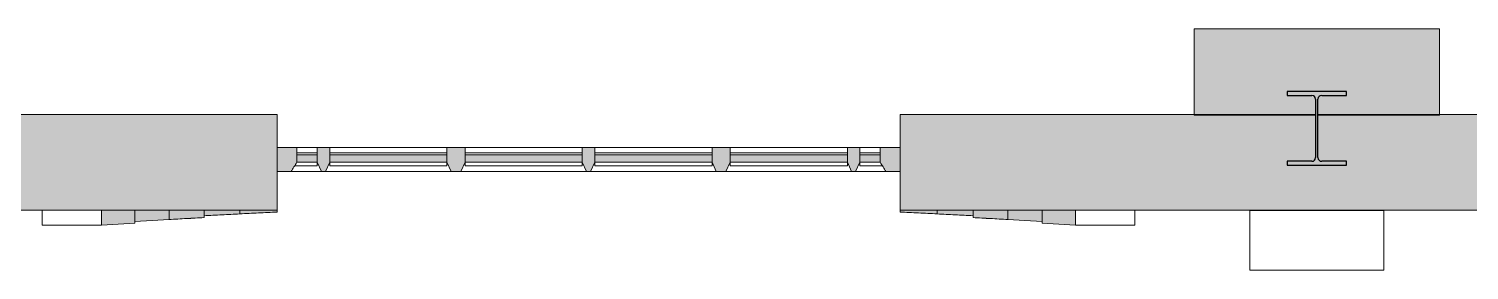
# Model space of a CAD drawing. Header units: inches. Extents: x -3598 to -1628, y -3458 to -206.
# Drawn here: x -2197.7 to -2003.9, y -3457.7 to -3425.3 of the extents above; entities that cross this region are included whole.
import ezdxf

# ---------------------------------------------------------------- set-up
doc = ezdxf.new("R2010")
doc.units = ezdxf.units.IN
doc.header["$MEASUREMENT"] = 0
for name, color, linetype, lineweight in [('A-GENM', 13, 'Continuous', 9), ('A-GLAZ-CURT', 52, 'Continuous', 13), ('A-GLAZ-CWMG', 51, 'Continuous', 13), ('A-WALL', 113, 'Continuous', 13), ('A-WALL-PATT', 111, 'Continuous', 13), ('I-WALL', 2, 'Continuous', 13), ('S-COLS', 52, 'Continuous', 13)]:
    doc.layers.add(name, color=color, linetype=linetype, lineweight=lineweight)

# ---------------------------------------------------------------- blocks, each defined once
blk = doc.blocks.new('_STL - Column - W Shape - 2017v1 - W10x39-1327149-MEZZANINE - CAD')
at = {"layer": 'S-COLS'}
blk.add_hatch(color=130, dxfattribs=at).paths.add_polyline_path([(-4, -4.96), (3.99, -4.96), (3.99, -4.43), (0.66, -4.43), (0.31, -4.28), (0.16, -3.93), (0.16, 3.93), (0.31, 4.28), (0.66, 4.43), (3.99, 4.43), (3.99, 4.96), (-4, 4.96), (-4, 4.43), (-0.66, 4.43), (-0.31, 4.28), (-0.16, 3.93), (-0.16, -3.93), (-0.31, -4.28), (-0.66, -4.43), (-4, -4.43)], flags=0)
at = {"layer": 'S-COLS', "color": 253, "lineweight": 25}
for p, q in [((3.99, 4.96), (-4, 4.96)), ((-4, 4.96), (-4, 4.43)), ((-4, 4.43), (-0.66, 4.43)), ((-0.16, 3.93), (-0.16, -3.93)), ((0.16, -3.93), (0.16, 3.93)), ((0.66, 4.43), (3.99, 4.43)), ((3.99, 4.43), (3.99, 4.96)), ((-0.66, -4.43), (-4, -4.43)), ((-4, -4.43), (-4, -4.96)), ((-4, -4.96), (3.99, -4.96)), ((3.99, -4.43), (0.66, -4.43)), ((3.99, -4.96), (3.99, -4.43))]:
    blk.add_line(p, q, dxfattribs=at)
for centre, start, end in [((-0.66, 3.93), 0, 90), ((0.66, 3.93), 90, 180), ((-0.66, -3.93), 270, 0), ((0.66, -3.93), 180, 270)]:
    blk.add_arc(centre, 0.5, start, end, dxfattribs=at)
blk = doc.blocks.new('15830016-STRUCT_MARTINEZ-MOORE_CENTRAL_v2018_rvt-1-MEZZANINE - CAD')
at = {"color": 250, "lineweight": 13}
blk.add_blockref('_STL - Column - W Shape - 2017v1 - W10x39-1327149-MEZZANINE - CAD', (-2024.4, -3438.64), dxfattribs=at)
blk = doc.blocks.new('ws71 - ws1-474054-MEZZANINE - CAD')
at = {"layer": 'A-WALL', "lineweight": 20}
h = blk.add_hatch(color=10, dxfattribs=at)
h.paths.add_polyline_path([(-2056.85, -3451.64), (-2056.85, -3449.64), (-2061.37, -3449.64), (-2061.37, -3451.39), (-2059.11, -3451.52)], flags=0)
h.paths.add_polyline_path([(-2187.94, -3451.64), (-2183.43, -3451.39), (-2183.43, -3449.64), (-2187.94, -3449.64)], flags=0)
h = blk.add_hatch(color=10, dxfattribs=at)
h.paths.add_polyline_path([(-2061.37, -3451.14), (-2061.37, -3449.64), (-2065.96, -3449.64), (-2065.96, -3450.89), (-2063.67, -3451.02)], flags=0)
h.paths.add_polyline_path([(-2183.43, -3451.14), (-2178.83, -3450.89), (-2178.83, -3449.64), (-2183.43, -3449.64)], flags=0)
h = blk.add_hatch(color=10, dxfattribs=at)
h.paths.add_polyline_path([(-2065.96, -3450.89), (-2065.96, -3449.64), (-2070.66, -3449.64), (-2070.66, -3450.64), (-2068.31, -3450.76)], flags=0)
h.paths.add_polyline_path([(-2178.83, -3450.89), (-2174.13, -3450.64), (-2174.13, -3449.64), (-2178.83, -3449.64)], flags=0)
h = blk.add_hatch(color=10, dxfattribs=at)
h.paths.add_polyline_path([(-2070.66, -3450.39), (-2070.66, -3449.64), (-2075.48, -3449.64), (-2075.48, -3450.14), (-2073.07, -3450.26)], flags=0)
h.paths.add_polyline_path([(-2174.13, -3450.39), (-2169.31, -3450.14), (-2169.31, -3449.64), (-2174.13, -3449.64)], flags=0)
h = blk.add_hatch(color=10, dxfattribs=at)
h.paths.add_polyline_path([(-2075.48, -3450.14), (-2075.48, -3449.64), (-2080.48, -3449.64), (-2080.48, -3449.89), (-2077.98, -3450.01)], flags=0)
h.paths.add_polyline_path([(-2169.31, -3450.14), (-2164.31, -3449.89), (-2164.31, -3449.64), (-2169.31, -3449.64)], flags=0)
for p, q in [((-2195.9, -3450.77), (-2195.9, -3449.64)), ((-2195.9, -3449.64), (-2195.9, -3451.64)), ((-2195.9, -3451.64), (-2195.9, -3449.64)), ((-2183.43, -3449.64), (-2187.94, -3449.64)), ((-2187.94, -3449.64), (-2187.94, -3451.64)), ((-2183.43, -3451.14), (-2183.43, -3449.64)), ((-2178.83, -3449.64), (-2183.43, -3449.64)), ((-2183.43, -3449.64), (-2183.43, -3451.14)), ((-2178.83, -3450.89), (-2178.83, -3449.64)), ((-2174.13, -3449.64), (-2178.83, -3449.64)), ((-2178.83, -3449.64), (-2178.83, -3450.89)), ((-2174.13, -3450.64), (-2174.13, -3449.64)), ((-2169.31, -3449.64), (-2174.13, -3449.64)), ((-2174.13, -3449.64), (-2174.13, -3450.39)), ((-2169.31, -3450.14), (-2169.31, -3449.64)), ((-2164.31, -3449.64), (-2169.31, -3449.64)), ((-2169.31, -3449.64), (-2169.31, -3450.14)), ((-2164.31, -3449.89), (-2164.31, -3449.64)), ((-2080.48, -3449.64), (-2080.48, -3449.89)), ((-2075.48, -3449.64), (-2080.48, -3449.64)), ((-2075.48, -3449.64), (-2075.48, -3450.14)), ((-2070.66, -3449.64), (-2075.48, -3449.64)), ((-2075.48, -3450.14), (-2075.48, -3449.64)), ((-2070.66, -3449.64), (-2070.66, -3450.64)), ((-2065.96, -3449.64), (-2070.66, -3449.64)), ((-2070.66, -3450.39), (-2070.66, -3449.64)), ((-2065.96, -3449.64), (-2065.96, -3450.89)), ((-2061.37, -3449.64), (-2065.96, -3449.64)), ((-2065.96, -3450.89), (-2065.96, -3449.64)), ((-2061.37, -3449.64), (-2061.37, -3451.14)), ((-2056.85, -3449.64), (-2061.37, -3449.64)), ((-2061.37, -3451.14), (-2061.37, -3449.64)), ((-2056.85, -3451.64), (-2056.85, -3449.64)), ((-2048.9, -3449.64), (-2048.9, -3450.77)), ((-2048.9, -3451.64), (-2048.9, -3449.64)), ((-2048.9, -3449.64), (-2048.9, -3451.64)), ((-2195.9, -3451.64), (-2187.94, -3451.64)), ((-2183.43, -3451.39), (-2183.43, -3451.14)), ((-2175.9, -3450.77), (-2176.48, -3450.77)), ((-2068.31, -3450.77), (-2068.9, -3450.77)), ((-2061.37, -3451.14), (-2061.37, -3451.39)), ((-2056.85, -3451.64), (-2048.9, -3451.64))]:
    blk.add_line(p, q, dxfattribs=at)
at = {"layer": 'A-WALL', "lineweight": 20, "flags": 128}
for points in [[(-2187.94, -3451.64), (-2185.68, -3451.52), (-2183.43, -3451.39)], [(-2183.43, -3451.14), (-2181.13, -3451.02), (-2178.83, -3450.89)], [(-2065.96, -3450.89), (-2063.67, -3451.02), (-2061.37, -3451.14)], [(-2061.37, -3451.39), (-2059.11, -3451.52), (-2056.85, -3451.64)]]:
    blk.add_lwpolyline(points, dxfattribs=at)
at = {"layer": 'A-WALL', "lineweight": 20}
for points in [[(-2178.83, -3450.89), (-2178.04, -3450.85), (-2176.48, -3450.76), (-2174.91, -3450.68), (-2174.13, -3450.64)], [(-2174.13, -3450.39), (-2173.33, -3450.35), (-2171.72, -3450.26), (-2170.11, -3450.18), (-2169.31, -3450.14)], [(-2169.31, -3450.14), (-2168.47, -3450.1), (-2166.81, -3450.01), (-2165.14, -3449.93), (-2164.31, -3449.89)], [(-2080.48, -3449.89), (-2079.65, -3449.93), (-2077.99, -3450.01), (-2076.32, -3450.1), (-2075.48, -3450.14)], [(-2075.48, -3450.14), (-2074.68, -3450.18), (-2073.07, -3450.26), (-2071.46, -3450.35), (-2070.66, -3450.39)], [(-2070.66, -3450.64), (-2069.88, -3450.68), (-2068.31, -3450.76), (-2066.75, -3450.85), (-2065.96, -3450.89)]]:
    blk.add_open_spline(points, degree=3, dxfattribs=at)
blk = doc.blocks.new('System Panel - Winco Glass-383912-MEZZANINE - CAD')
at = {"layer": 'A-GLAZ-CURT', "lineweight": 9}
blk.add_hatch(color=90, dxfattribs=at).paths.add_polyline_path([(4.78, 0), (4.78, 1), (2.05, 1), (2.05, 0), (4.16, 0)], flags=0)
at = {"layer": 'A-GLAZ-CURT', "lineweight": 20}
for p, q in [((4.78, 1), (2.05, 1)), ((2.05, 1), (2.05, 0)), ((2.05, 0), (4.78, 0)), ((4.78, 0), (4.78, 1))]:
    blk.add_line(p, q, dxfattribs=at)
blk = doc.blocks.new('System Panel - Winco Glass-383913-MEZZANINE - CAD')
at = {"layer": 'A-GLAZ-CURT', "lineweight": 9}
blk.add_hatch(color=90, dxfattribs=at).paths.add_polyline_path([(7.89, 0), (7.89, 1), (-7.89, 1), (-7.89, 0)], flags=0)
at = {"layer": 'A-GLAZ-CURT', "lineweight": 20}
for p, q in [((7.89, 1), (-7.89, 1)), ((-7.89, 1), (-7.89, 0)), ((-7.89, 0), (7.89, 0)), ((7.89, 0), (7.89, 1))]:
    blk.add_line(p, q, dxfattribs=at)
blk = doc.blocks.new('System Panel - Winco Glass-383914-MEZZANINE - CAD')
at = {"layer": 'A-GLAZ-CURT', "lineweight": 9}
blk.add_hatch(color=90, dxfattribs=at).paths.add_polyline_path([(7.89, 0), (7.89, 1), (-7.89, 1), (-7.89, 0)], flags=0)
at = {"layer": 'A-GLAZ-CURT', "lineweight": 20}
for p, q in [((7.89, 1), (-7.89, 1)), ((-7.89, 1), (-7.89, 0)), ((-7.89, 0), (7.89, 0)), ((7.89, 0), (7.89, 1))]:
    blk.add_line(p, q, dxfattribs=at)
blk = doc.blocks.new('System Panel - Winco Glass-383919-MEZZANINE - CAD')
at = {"layer": 'A-GLAZ-CURT', "lineweight": 9}
blk.add_hatch(color=90, dxfattribs=at).paths.add_polyline_path([(7.89, 0), (7.89, 1), (-7.89, 1), (-7.89, 0), (5.29, 0)], flags=0)
at = {"layer": 'A-GLAZ-CURT', "lineweight": 20}
for p, q in [((7.89, 1), (-7.89, 1)), ((-7.89, 1), (-7.89, 0)), ((-7.89, 0), (7.89, 0)), ((7.89, 0), (7.89, 1))]:
    blk.add_line(p, q, dxfattribs=at)
blk = doc.blocks.new('System Panel - Winco Glass-383920-MEZZANINE - CAD')
at = {"layer": 'A-GLAZ-CURT', "lineweight": 9}
blk.add_hatch(color=90, dxfattribs=at).paths.add_polyline_path([(7.89, 0), (7.89, 1), (-7.89, 1), (-7.89, 0), (0.6, 0)], flags=0)
at = {"layer": 'A-GLAZ-CURT', "lineweight": 20}
for p, q in [((7.89, 1), (-7.89, 1)), ((-7.89, 1), (-7.89, 0)), ((-7.89, 0), (7.89, 0)), ((7.89, 0), (7.89, 1))]:
    blk.add_line(p, q, dxfattribs=at)
blk = doc.blocks.new('System Panel - Winco Glass-383922-MEZZANINE - CAD')
at = {"layer": 'A-GLAZ-CURT', "lineweight": 9}
blk.add_hatch(color=90, dxfattribs=at).paths.add_polyline_path([(-2.05, 0), (-2.05, 1), (-4.78, 1), (-4.78, 0)], flags=0)
at = {"layer": 'A-GLAZ-CURT', "lineweight": 20}
for p, q in [((-2.05, 1), (-4.78, 1)), ((-4.78, 1), (-4.78, 0)), ((-4.78, 0), (-2.05, 0)), ((-2.05, 0), (-2.05, 1))]:
    blk.add_line(p, q, dxfattribs=at)
blk = doc.blocks.new('Rectangular Mullion - Winco Accent Full-Large-383925-MEZZANINE - CAD')
at = {"layer": 'A-GLAZ-CWMG', "lineweight": 9}
blk.add_hatch(color=90, dxfattribs=at).paths.add_polyline_path([(0.64, 1.25), (1.22, 0), (1.22, -2), (-1.22, -2), (-1.22, 0), (-0.64, 1.25)], flags=0)
at = {"layer": 'A-GLAZ-CWMG', "lineweight": 20}
for p, q in [((-1.22, 0), (-0.64, 1.25)), ((-1.22, -2), (-1.22, 0)), ((-0.64, 1.25), (0.64, 1.25)), ((0.64, 1.25), (1.22, 0)), ((1.22, 0), (1.22, -2)), ((1.22, -2), (-1.22, -2))]:
    blk.add_line(p, q, dxfattribs=at)
blk = doc.blocks.new('Rectangular Mullion - Winco Accent Full-Large-383929-MEZZANINE - CAD')
at = {"layer": 'A-GLAZ-CWMG', "lineweight": 9}
blk.add_hatch(color=90, dxfattribs=at).paths.add_polyline_path([(0.64, 1.25), (1.22, 0), (1.22, -2), (-1.22, -2), (-1.22, 0), (-0.64, 1.25)], flags=0)
at = {"layer": 'A-GLAZ-CWMG', "lineweight": 20}
for p, q in [((-1.22, 0), (-0.64, 1.25)), ((-1.22, -2), (-1.22, 0)), ((-0.64, 1.25), (0.64, 1.25)), ((0.64, 1.25), (1.22, 0)), ((1.22, 0), (1.22, -2)), ((1.22, -2), (-1.22, -2))]:
    blk.add_line(p, q, dxfattribs=at)
blk = doc.blocks.new('Rectangular Mullion - Winco Accent Full-383932-MEZZANINE - CAD')
at = {"layer": 'A-GLAZ-CWMG', "lineweight": 9}
blk.add_hatch(color=90, dxfattribs=at).paths.add_polyline_path([(-0.26, 1.25), (0.26, 1.25), (0.84, 0), (0.84, -2), (-0.84, -2), (-0.84, 0)], flags=0)
at = {"layer": 'A-GLAZ-CWMG', "lineweight": 20}
for p, q in [((-0.84, 0), (-0.26, 1.25)), ((-0.84, -2), (-0.84, 0)), ((-0.26, 1.25), (0.26, 1.25)), ((0.26, 1.25), (0.84, 0)), ((0.84, 0), (0.84, -2)), ((0.84, -2), (-0.84, -2))]:
    blk.add_line(p, q, dxfattribs=at)
blk = doc.blocks.new('Rectangular Mullion - Winco Accent Full-383936-MEZZANINE - CAD')
at = {"layer": 'A-GLAZ-CWMG', "lineweight": 9}
blk.add_hatch(color=90, dxfattribs=at).paths.add_polyline_path([(-0.26, 1.25), (0.26, 1.25), (0.84, 0), (0.84, -2), (-0.84, -2), (-0.84, 0)], flags=0)
at = {"layer": 'A-GLAZ-CWMG', "lineweight": 20}
for p, q in [((-0.84, 0), (-0.26, 1.25)), ((-0.84, -2), (-0.84, 0)), ((-0.26, 1.25), (0.26, 1.25)), ((0.26, 1.25), (0.84, 0)), ((0.84, 0), (0.84, -2)), ((0.84, -2), (-0.84, -2))]:
    blk.add_line(p, q, dxfattribs=at)
blk = doc.blocks.new('Rectangular Mullion - Winco Accent Full-383937-MEZZANINE - CAD')
at = {"layer": 'A-GLAZ-CWMG', "lineweight": 9}
blk.add_hatch(color=90, dxfattribs=at).paths.add_polyline_path([(-0.26, 1.25), (0.26, 1.25), (0.84, 0), (0.84, -2), (-0.84, -2), (-0.84, 0)], flags=0)
at = {"layer": 'A-GLAZ-CWMG', "lineweight": 20}
for p, q in [((-0.84, 0), (-0.26, 1.25)), ((-0.84, -2), (-0.84, 0)), ((-0.26, 1.25), (0.26, 1.25)), ((0.26, 1.25), (0.84, 0)), ((0.84, 0), (0.84, -2)), ((0.84, -2), (-0.84, -2))]:
    blk.add_line(p, q, dxfattribs=at)
blk = doc.blocks.new('Rectangular Mullion - Winco Accent Full-Large-383938-MEZZANINE - CAD')
at = {"layer": 'A-GLAZ-CWMG', "lineweight": 9}
for p, q in [((-3259.15, -953.32), (-3261.89, -953.32)), ((-3262.47, -956.57), (-3258.39, -956.57))]:
    blk.add_line(p, q, dxfattribs=at)
blk = doc.blocks.new('Rectangular Mullion - Winco Accent Full-Large-383939-MEZZANINE - CAD')
at = {"layer": 'A-GLAZ-CWMG', "lineweight": 9}
for p, q in [((-3281.78, -953.32), (-3297.55, -953.32)), ((-3298.13, -956.57), (-3281.2, -956.57))]:
    blk.add_line(p, q, dxfattribs=at)
blk = doc.blocks.new('Rectangular Mullion - Winco Accent Full-Large-V14-MEZZANINE - CAD')
at = {"layer": 'A-GLAZ-CWMG', "lineweight": 9}
for p, q in [((-3299.24, -953.32), (-3315.01, -953.32)), ((-3315.59, -956.57), (-3298.66, -956.57))]:
    blk.add_line(p, q, dxfattribs=at)
blk = doc.blocks.new('Rectangular Mullion - Winco Accent Full-Large-383940-MEZZANINE - CAD')
at = {"layer": 'A-GLAZ-CWMG', "lineweight": 9}
for p, q in [((-3334.91, -953.32), (-3337.64, -953.32)), ((-3338.4, -956.57), (-3334.32, -956.57))]:
    blk.add_line(p, q, dxfattribs=at)
blk = doc.blocks.new('Rectangular Mullion - Winco Accent Full_Left-Large-V127-MEZZANINE - CAD')
at = {"layer": 'A-GLAZ-CWMG', "lineweight": 9}
blk.add_hatch(color=90, dxfattribs=at).paths.add_polyline_path([(-2162.4, -3444.45), (-2161.64, -3443.2), (-2161.64, -3441.2), (-2164.31, -3441.2), (-2164.31, -3444.45)], flags=0)
at = {"layer": 'A-GLAZ-CWMG', "lineweight": 20}
for p, q in [((-2161.64, -3441.2), (-2164.31, -3441.2)), ((-2164.31, -3441.2), (-2164.31, -3444.45)), ((-2161.64, -3443.2), (-2161.64, -3441.2)), ((-2164.31, -3444.45), (-2162.4, -3444.45))]:
    blk.add_line(p, q, dxfattribs=at)
blk.add_arc((-1807.29, -3659.76), 415.29, 148.5692, 148.7711, dxfattribs=at)
blk = doc.blocks.new('Rectangular Mullion - Winco Accent Full_Left-Large-V128-MEZZANINE - CAD')
at = {"layer": 'A-GLAZ-CWMG', "lineweight": 9}
blk.add_hatch(color=90, dxfattribs=at).paths.add_polyline_path([(-2080.98, -3444.45), (-2080.48, -3444.45), (-2080.48, -3441.2), (-2083.15, -3441.2), (-2083.15, -3443.2), (-2082.39, -3444.45)], flags=0)
at = {"layer": 'A-GLAZ-CWMG', "lineweight": 20}
for p, q in [((-2080.48, -3441.2), (-2083.15, -3441.2)), ((-2083.15, -3441.2), (-2083.15, -3443.2)), ((-2080.48, -3444.45), (-2080.48, -3441.2)), ((-2082.39, -3444.45), (-2080.48, -3444.45))]:
    blk.add_line(p, q, dxfattribs=at)
blk.add_arc((-2437.5, -3659.76), 415.29, 31.2289, 31.4308, dxfattribs=at)
blk = doc.blocks.new('Rectangular Mullion - Winco Accent Half-383962-MEZZANINE - CAD')
at = {"layer": 'A-GLAZ-CWMG', "lineweight": 9}
for p, q in [((-3259.15, -954.07), (-3261.89, -954.07)), ((-3261.89, -955.82), (-3261.89, -955.32)), ((-3261.89, -955.82), (-3258.84, -955.82))]:
    blk.add_line(p, q, dxfattribs=at)
blk = doc.blocks.new('Rectangular Mullion - Winco Accent Half-383963-MEZZANINE - CAD')
at = {"layer": 'A-GLAZ-CWMG', "lineweight": 9}
for p, q in [((-3281.78, -954.07), (-3297.55, -954.07)), ((-3297.55, -955.82), (-3297.55, -955.32)), ((-3281.78, -955.32), (-3281.78, -955.82)), ((-3297.55, -955.82), (-3281.78, -955.82))]:
    blk.add_line(p, q, dxfattribs=at)
blk = doc.blocks.new('Rectangular Mullion - Winco Accent Half-383964-MEZZANINE - CAD')
at = {"layer": 'A-GLAZ-CWMG', "lineweight": 9}
for p, q in [((-3334.91, -954.07), (-3337.64, -954.07)), ((-3334.91, -955.32), (-3334.91, -955.82)), ((-3337.95, -955.82), (-3334.91, -955.82))]:
    blk.add_line(p, q, dxfattribs=at)
blk = doc.blocks.new('Gutter Catch - Gutter Catch-3952350-MEZZANINE - CAD')
at = {"layer": 'A-GENM'}
for p, q in [((9, 14.5), (-9, 14.5)), ((-9, 14.5), (-9, 6.5)), ((9, 6.5), (9, 14.5)), ((-9, 6.5), (9, 6.5))]:
    blk.add_line(p, q, dxfattribs=at)
blk = doc.blocks.new('Down Spouts3 - Down Spouts-4005655-MEZZANINE - CAD')
at = {"layer": 'A-GENM'}
h = blk.add_hatch(color=90, dxfattribs=at)
h.paths.add_polyline_path([(-2022.4, -3449.7), (-2022.4, -3449.64), (-2026.4, -3449.64), (-2026.4, -3449.7), (-2026.33, -3449.7)], flags=0)
h.paths.add_polyline_path([(-3202.33, -3449.7), (-3198.4, -3449.7), (-3198.4, -3449.64), (-3202.4, -3449.64), (-3202.4, -3449.7)], flags=0)
h.paths.add_polyline_path([(-2614.4, -3449.7), (-2610.4, -3449.7), (-2610.4, -3449.64), (-2614.4, -3449.64)], flags=0)
for p, q in [((-2022.4, -3449.64), (-2026.4, -3449.64)), ((-2026.4, -3449.64), (-2026.4, -3449.7)), ((-2022.4, -3449.7), (-2022.4, -3449.64))]:
    blk.add_line(p, q, dxfattribs=at)

msp = doc.modelspace()

# ---------------------------------------------------------------- hatches: boundary and pattern name
at = {"layer": 'A-WALL-PATT', "lineweight": 20}
msp.add_hatch(color=10, dxfattribs=at).paths.add_polyline_path([(-2019.03, -3436.89), (-2007.9, -3436.89), (-2007.9, -3425.27), (-2040.9, -3425.27), (-2040.9, -3436.89), (-2024.56, -3436.89), (-2024.56, -3434.71), (-2024.7, -3434.36), (-2025.06, -3434.21), (-2028.39, -3434.21), (-2028.39, -3433.68), (-2020.4, -3433.68), (-2020.4, -3434.21), (-2023.74, -3434.21), (-2024.09, -3434.36), (-2024.24, -3434.71), (-2024.24, -3436.89), (-2020.4, -3436.89)], flags=0)
h = msp.add_hatch(color=10, dxfattribs=at)
h.paths.add_polyline_path([(-1647.32, -3449.64), (-1647.27, -3449.64), (-1647.27, -3441.89), (-1647.36, -3441.89), (-1647.36, -3436.77), (-1828.24, -3436.77), (-1828.24, -3441.82), (-1828.09, -3442.17), (-1827.74, -3442.32), (-1824.4, -3442.32), (-1824.4, -3442.85), (-1832.39, -3442.85), (-1832.39, -3442.32), (-1829.06, -3442.32), (-1828.7, -3442.17), (-1828.56, -3441.82), (-1828.56, -3436.77), (-1884.48, -3436.77), (-1884.48, -3449.64), (-1678.29, -3449.64)], flags=0)
h.paths.add_polyline_path([(-2235.87, -3449.64), (-2164.31, -3449.64), (-2164.31, -3436.77), (-2220.24, -3436.77), (-2220.24, -3442.57), (-2220.09, -3442.92), (-2219.74, -3443.07), (-2216.4, -3443.07), (-2216.4, -3443.6), (-2224.39, -3443.6), (-2224.39, -3443.07), (-2221.06, -3443.07), (-2220.7, -3442.92), (-2220.56, -3442.57), (-2220.56, -3436.77), (-2241.27, -3436.77), (-2241.27, -3449.64)], flags=0)
h.paths.add_polyline_path([(-2080.48, -3449.64), (-1968.31, -3449.64), (-1968.31, -3436.77), (-2024.24, -3436.77), (-2024.24, -3442.57), (-2024.09, -3442.92), (-2023.74, -3443.07), (-2020.4, -3443.07), (-2020.4, -3443.6), (-2028.39, -3443.6), (-2028.39, -3443.07), (-2025.06, -3443.07), (-2024.7, -3442.92), (-2024.56, -3442.57), (-2024.56, -3436.77), (-2080.48, -3436.77), (-2080.48, -3437.42)], flags=0)

# ---------------------------------------------------------------- linework, layer by layer
at = {"layer": 'A-WALL', "lineweight": 20}
for p, q in [((-2164.31, -3436.77), (-2220.24, -3436.77)), ((-2164.31, -3449.64), (-2164.31, -3436.77)), ((-2024.56, -3436.77), (-2080.48, -3436.77)), ((-2080.48, -3436.77), (-2080.48, -3449.64)), ((-1968.31, -3436.77), (-2024.24, -3436.77)), ((-2252.85, -3449.64), (-2187.94, -3449.64)), ((-2187.94, -3449.64), (-2183.43, -3449.64)), ((-2183.43, -3449.64), (-2174.13, -3449.64)), ((-2174.13, -3449.64), (-2169.31, -3449.64)), ((-2169.31, -3449.64), (-2164.31, -3449.64)), ((-2080.48, -3449.64), (-2075.48, -3449.64)), ((-2075.48, -3449.64), (-2070.66, -3449.64)), ((-2070.66, -3449.64), (-2061.37, -3449.64)), ((-2061.37, -3449.64), (-2056.85, -3449.64)), ((-2056.85, -3449.64), (-1991.94, -3449.64))]:
    msp.add_line(p, q, dxfattribs=at)
at = {"layer": 'I-WALL', "lineweight": 20}
for p, q in [((-2007.9, -3425.27), (-2040.9, -3425.27)), ((-2040.9, -3425.27), (-2040.9, -3436.89)), ((-2007.9, -3436.89), (-2007.9, -3425.27)), ((-2040.9, -3436.89), (-2024.56, -3436.89)), ((-2024.24, -3436.89), (-2007.9, -3436.89))]:
    msp.add_line(p, q, dxfattribs=at)

# ---------------------------------------------------------------- block references
at = {"lineweight": 5}
msp.add_blockref('15830016-STRUCT_MARTINEZ-MOORE_CENTRAL_v2018_rvt-1-MEZZANINE - CAD', (0, 0), dxfattribs=at)
at = {"layer": 'A-GENM'}
msp.add_blockref('Down Spouts3 - Down Spouts-4005655-MEZZANINE - CAD', (0, 0), dxfattribs=at)
at = {"layer": 'A-GENM', "rotation": 180}
msp.add_blockref('Gutter Catch - Gutter Catch-3952350-MEZZANINE - CAD', (-2024.4, -3443.2), dxfattribs=at)
at = {"layer": 'A-GLAZ-CURT', "lineweight": 9}
for name, p in [('System Panel - Winco Glass-383912-MEZZANINE - CAD', (-2163.69, -3443.2)), ('System Panel - Winco Glass-383919-MEZZANINE - CAD', (-2149.33, -3443.2)), ('System Panel - Winco Glass-383913-MEZZANINE - CAD', (-2131.12, -3443.2)), ('System Panel - Winco Glass-383920-MEZZANINE - CAD', (-2113.67, -3443.2)), ('System Panel - Winco Glass-383914-MEZZANINE - CAD', (-2095.46, -3443.2)), ('System Panel - Winco Glass-383922-MEZZANINE - CAD', (-2081.1, -3443.2))]:
    msp.add_blockref(name, p, dxfattribs=at)
at = {"layer": 'A-GLAZ-CWMG', "lineweight": 9}
for name, p in [('Rectangular Mullion - Winco Accent Full_Left-Large-V127-MEZZANINE - CAD', (0, 0)), ('Rectangular Mullion - Winco Accent Full-Large-383940-MEZZANINE - CAD', (1176, -2487.88)), ('Rectangular Mullion - Winco Accent Half-383964-MEZZANINE - CAD', (1176, -2487.88)), ('Rectangular Mullion - Winco Accent Full-Large-383939-MEZZANINE - CAD', (1140.33, -2487.88)), ('Rectangular Mullion - Winco Accent Half-383963-MEZZANINE - CAD', (1140.33, -2487.88)), ('Rectangular Mullion - Winco Accent Full-Large-V14-MEZZANINE - CAD', (1176, -2487.88)), ('Rectangular Mullion - Winco Accent Half-383963-MEZZANINE - CAD', (1158.54, -2487.88)), ('Rectangular Mullion - Winco Accent Full-Large-383939-MEZZANINE - CAD', (1176, -2487.88)), ('Rectangular Mullion - Winco Accent Half-383963-MEZZANINE - CAD', (1176, -2487.88)), ('Rectangular Mullion - Winco Accent Full-Large-V14-MEZZANINE - CAD', (1211.67, -2487.88)), ('Rectangular Mullion - Winco Accent Half-383963-MEZZANINE - CAD', (1194.21, -2487.88)), ('Rectangular Mullion - Winco Accent Full-Large-383938-MEZZANINE - CAD', (1176, -2487.88)), ('Rectangular Mullion - Winco Accent Half-383962-MEZZANINE - CAD', (1176, -2487.88)), ('Rectangular Mullion - Winco Accent Full_Left-Large-V128-MEZZANINE - CAD', (0, 0))]:
    msp.add_blockref(name, p, dxfattribs=at)
at = {"layer": 'A-GLAZ-CWMG', "lineweight": 9, "extrusion": (0, 0, -1), "rotation": 180}
for name, p in [('Rectangular Mullion - Winco Accent Full-383932-MEZZANINE - CAD', (2158.06, -3443.2)), ('Rectangular Mullion - Winco Accent Full-Large-383925-MEZZANINE - CAD', (2140.23, -3443.2)), ('Rectangular Mullion - Winco Accent Full-383936-MEZZANINE - CAD', (2122.4, -3443.2)), ('Rectangular Mullion - Winco Accent Full-Large-383929-MEZZANINE - CAD', (2104.56, -3443.2)), ('Rectangular Mullion - Winco Accent Full-383937-MEZZANINE - CAD', (2086.73, -3443.2))]:
    msp.add_blockref(name, p, dxfattribs=at)
at = {"layer": 'A-WALL', "lineweight": 20}
msp.add_blockref('ws71 - ws1-474054-MEZZANINE - CAD', (0, 0), dxfattribs=at)

doc.saveas('drawing.dxf')
